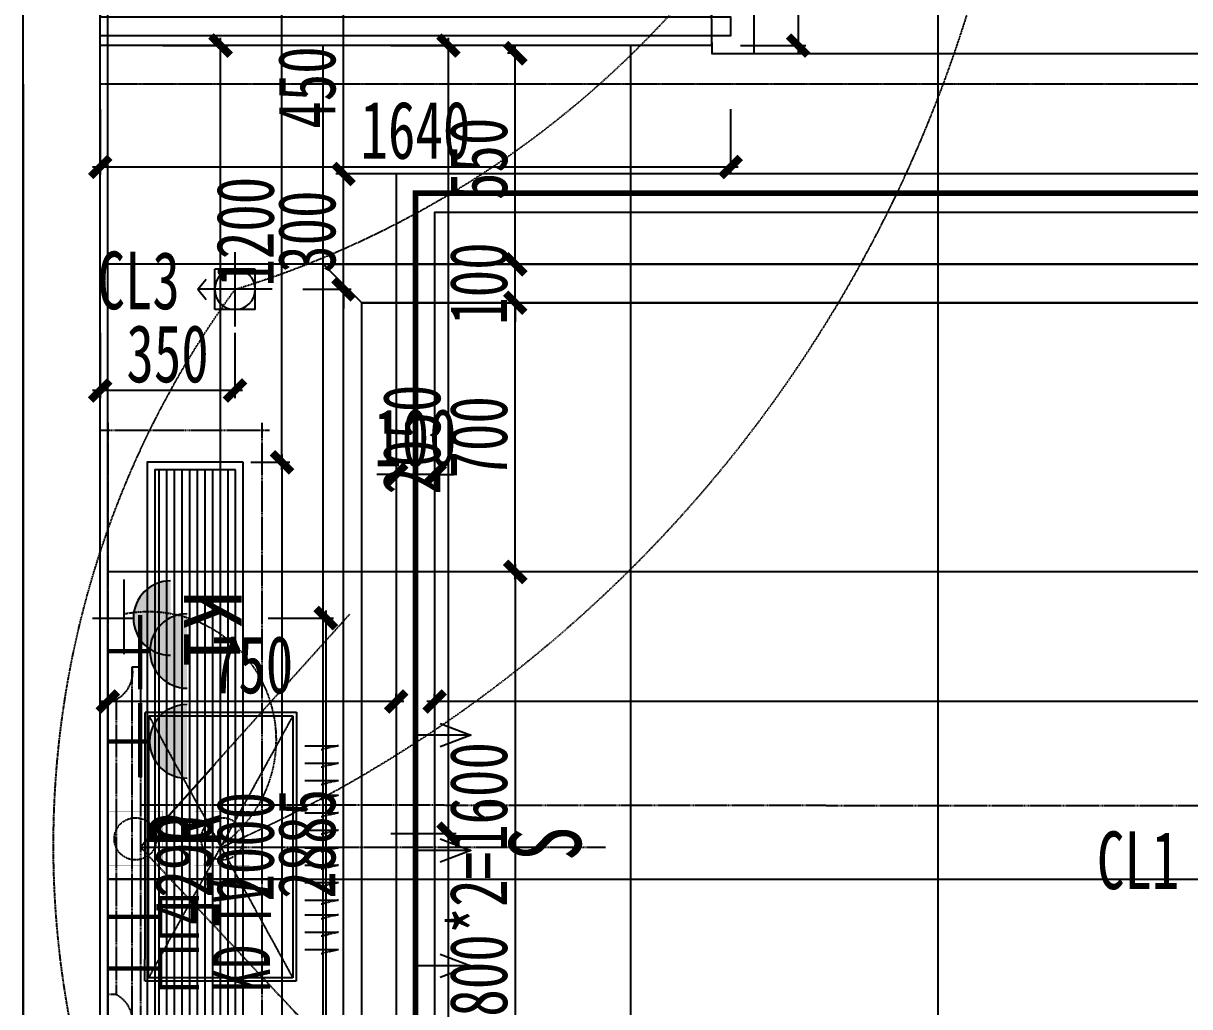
# Model space of a CAD drawing. Extents: x -255202 to 66368, y -6372500 to 603.
# Drawn here: x -34728 to -31694, y -3263297 to -3260739 of the extents above; entities that cross this region are included whole.
import ezdxf
from ezdxf.enums import TextEntityAlignment as Align

# ---------------------------------------------------------------- set-up
doc = ezdxf.new("R2010")
doc.units = 0
doc.header["$LTSCALE"] = 10
doc.header["$MEASUREMENT"] = 0
for name, pattern in [('$0$DASH', [0.35, 0.25, -0.1]), ('_DASH', [0.6, 0.4, -0.2]), ('ABOVE', [0.4, 0.2, -0.2]), ('CONTINOUS', [0]), ('DASH', [0.35, 0.25, -0.1]), ('DOTE', [2.42, 2, -0.2, 0.02, -0.2]), ('HIDDEN', [0.375, 0.25, -0.125]), ('PHANTOM2', [31.75, 15.875, -3.175, 3.175, -3.175, 3.175, -3.175])]:
    doc.linetypes.add(name, pattern=pattern)
doc.layers.add('6-L13六联排模板图3.450$0$G2-楼板开洞baojian', color=201, linetype='Continuous', lineweight=18)
for name, color, linetype in [('A-WALL（砌体墙）', 7, 'Continuous'), ('A-墙体完成面', 15, 'Continuous'), ('D-地面材料', 250, 'Continuous'), ('DIM-地面材质放线', 149, 'Continuous'), ('DIM-开关定位', 149, 'Continuous'), ('DIM-插座定位', 146, 'Continuous'), ('DIM-灯具定位', 149, 'Continuous'), ('E-开关示意', 34, 'Continuous'), ('E-插座示意', 34, 'Continuous'), ('G-BEAM', 4, 'DASH'), ('G-BEAM_CON', 4, 'Continuous'), ('J-平面活动家具', 33, 'HIDDEN'), ('J-空调外机', 48, 'HIDDEN'), ('L~1D$0$A-HDRL（栏杆构件）', 152, 'Continuous'), ('L~1D$0$A-LIFT-strs（楼电梯）', 2, 'Continuous'), ('L~1D$0$A-LINE-2（平面看线）', 25, 'Continuous'), ('T-天花造型', 45, 'Continuous'), ('T-灯具、灯带', 13, 'Continuous'), ('墙体定位图', 7, 'Continuous'), ('天花布置图', 7, 'Continuous')]:
    doc.layers.add(name, color=color, linetype=linetype)
doc.styles.add('宋体', font='', dxfattribs={"width": 0.8})
doc.styles.add('样式222', font='', dxfattribs={"width": 0.7})
doc.styles.add('细黑体', font='', dxfattribs={"width": 0.7})
doc.styles.get('宋体').set_extended_font_data('STXihei')
doc.styles.get('样式222').set_extended_font_data('STXihei')
doc.styles.get('细黑体').set_extended_font_data('STXihei')
doc.dimstyles.new('DK-50', dxfattribs={"dimscale": 50, "dimtxt": 3, "dimasz": 1, "dimexe": 0.4, "dimexo": 0.4, "dimgap": 0.4, "dimtad": 1, "dimtoh": 1, "dimdec": 0, "dimrnd": 5, "dimdsep": 46, "dimtxsty": '样式222', "dimblk": 'ARCHTICK', "dimcen": 3, "dimdle": 0.4, "dimclrd": 149, "dimclre": 149, "dimclrt": 149, "dimadec": 0, "dimazin": 0, "dimtfac": 1, "dimtdec": 0, "dimtix": 1, "dimtmove": 2, "dimatfit": 3, "dimldrblk": 'ARCHTICK', "dimfxl": 3, "dimfxlon": 1, "dimtvp": 1, "dimtolj": 1, "dimtzin": 0, "dimarcsym": 0})

# ---------------------------------------------------------------- blocks, each defined once
blk = doc.blocks.new('_ArchTick')
at = {"color": 0, "linetype": 'ByBlock', "const_width": 0.4}
blk.add_lwpolyline([(-0.5, -0.5), (0.5, 0.5)], dxfattribs=at)
blk = doc.blocks.new('*D107')
at = {"layer": 'Defpoints', "color": 0, "transparency": 16777216}
for p in [(-33951.9, -3262846.9), (-33622, -3262846.9), (-34507.9, -3265066.1)]:
    blk.add_point(p, dxfattribs=at)
at = {"layer": 'DIM-插座定位', "color": 149, "lineweight": -2, "transparency": 16777216}
for p, q in [((-33772, -3262846.9), (-33602, -3262846.9)), ((-33622, -3265086.1), (-33622, -3262826.9)), ((-33772, -3265066.1), (-33602, -3265066.1))]:
    blk.add_line(p, q, dxfattribs=at)
at = {"layer": 'DIM-插座定位', "color": 149, "lineweight": -2, "transparency": 16777216, "xscale": 50, "yscale": 50, "zscale": 50}
for p, rotation in [((-33622, -3262846.9), 90), ((-33622, -3265066.1), 270)]:
    blk.add_blockref('_ArchTick', p, dxfattribs=dict(at, rotation=rotation))
at = {"layer": 'DIM-插座定位', "color": 149, "transparency": 16777216, "insert": (-33717, -3263956.5), "char_height": 150, "attachment_point": 5, "rotation": 90, "style": '样式222'}
blk.add_mtext('\\A1;2220', dxfattribs=at)
blk = doc.blocks.new('*D108')
at = {"layer": 'Defpoints', "color": 0, "transparency": 16777216}
for p in [(-33951.9, -3260797), (-33622, -3260797), (-33951.9, -3262846.9)]:
    blk.add_point(p, dxfattribs=at)
at = {"layer": 'DIM-插座定位', "color": 149, "lineweight": -2, "transparency": 16777216}
for p, q in [((-33622, -3262866.9), (-33622, -3260777)), ((-33772, -3260797), (-33602, -3260797)), ((-33772, -3262846.9), (-33602, -3262846.9))]:
    blk.add_line(p, q, dxfattribs=at)
at = {"layer": 'DIM-插座定位', "color": 149, "lineweight": -2, "transparency": 16777216, "xscale": 50, "yscale": 50, "zscale": 50}
for p, rotation in [((-33622, -3260797), 90), ((-33622, -3262846.9), 270)]:
    blk.add_blockref('_ArchTick', p, dxfattribs=dict(at, rotation=rotation))
at = {"layer": 'DIM-插座定位', "color": 149, "transparency": 16777216, "insert": (-33717, -3261821.9), "char_height": 150, "attachment_point": 5, "rotation": 90, "style": '样式222'}
blk.add_mtext('\\A1;2050', dxfattribs=at)
blk = doc.blocks.new('*D132')
at = {"layer": 'Defpoints', "color": 0, "transparency": 16777216}
for p in [(-31527.9, -3263021.1, 0), (-33757.9, -3263173.2), (-33757.9, -3263586.4)]:
    blk.add_point(p, dxfattribs=at)
at = {"layer": 'DIM-灯具定位', "color": 149, "lineweight": -2, "transparency": 16777216}
for p, q in [((-33757.9, -3263436.4), (-33757.9, -3263606.4)), ((-31527.9, -3263436.4), (-31527.9, -3263606.4)), ((-31507.9, -3263586.4), (-33777.9, -3263586.4))]:
    blk.add_line(p, q, dxfattribs=at)
at = {"layer": 'DIM-灯具定位', "color": 149, "lineweight": -2, "transparency": 16777216, "xscale": 50, "yscale": 50, "zscale": 50, "rotation": 180}
blk.add_blockref('_ArchTick', (-33757.9, -3263586.4), dxfattribs=at)
at = {"layer": 'DIM-灯具定位', "color": 149, "lineweight": -2, "transparency": 16777216, "xscale": 50, "yscale": 50, "zscale": 50}
blk.add_blockref('_ArchTick', (-31527.9, -3263586.4), dxfattribs=at)
at = {"layer": 'DIM-灯具定位', "color": 149, "transparency": 16777216, "insert": (-32642.9, -3263491.4), "char_height": 150, "attachment_point": 5, "style": '样式222'}
blk.add_mtext('\\A1;2230', dxfattribs=at)
blk = doc.blocks.new('fddfd')
at = {"layer": '6-L13六联排模板图3.450$0$G2-楼板开洞baojian'}
blk.add_lwpolyline([(127823.9, 1930.4), (127824, 1930.4), (127824, -2259.5), (127823.9, -2259.5)], dxfattribs=at)
blk.add_lwpolyline([(134024, 1930.4), (128024, 1930.4), (128024, -2259.6), (134024, -2259.6)], close=True, dxfattribs=at)
at = {"layer": 'G-BEAM'}
for p, q in [((127824, 1930.4), (127823.9, 1930.4)), ((127824, -1759.6), (127824, 1930.4)), ((128024, -1759.6), (128024, 1930.4)), ((132274, 1930.4), (128024, 1930.4))]:
    blk.add_line(p, q, dxfattribs=at)
blk = doc.blocks.new('*D396')
at = {"layer": 'Defpoints', "color": 0, "transparency": 16777216}
for p in [(-34527.9, -3261166.2, 0), (-34177.3, -3261166.2, 0), (-34527.9, -3261694.3)]:
    blk.add_point(p, dxfattribs=at)
at = {"layer": 'DIM-灯具定位', "color": 149, "lineweight": -2, "transparency": 16777216}
for p, q in [((-34527.9, -3261544.3), (-34527.9, -3261714.3)), ((-34177.3, -3261544.3), (-34177.3, -3261714.3)), ((-34157.3, -3261694.3), (-34547.9, -3261694.3))]:
    blk.add_line(p, q, dxfattribs=at)
at = {"layer": 'DIM-灯具定位', "color": 149, "lineweight": -2, "transparency": 16777216, "xscale": 50, "yscale": 50, "zscale": 50, "rotation": 180}
blk.add_blockref('_ArchTick', (-34527.9, -3261694.3), dxfattribs=at)
at = {"layer": 'DIM-灯具定位', "color": 149, "lineweight": -2, "transparency": 16777216, "xscale": 50, "yscale": 50, "zscale": 50}
blk.add_blockref('_ArchTick', (-34177.3, -3261694.3), dxfattribs=at)
at = {"layer": 'DIM-灯具定位', "color": 149, "transparency": 16777216, "insert": (-34352.6, -3261599.3), "char_height": 150, "attachment_point": 5, "style": '样式222'}
blk.add_mtext('\\A1;350', dxfattribs=at)
blk = doc.blocks.new('A$C596E09A3')
at = {"layer": 'J-平面活动家具', "linetype": 'ByBlock'}
for p, q in [((545.1, 582), (0, 1187.9)), ((545.1, 1050.3), (545.1, 113.7)), ((566.2, 1050.3), (545.1, 1050.3)), ((566.2, 113.7), (566.2, 1050.3)), ((608.4, 965.8), (608.4, 198.1)), ((629.5, 965.8), (608.4, 965.8)), ((629.5, 198.1), (629.5, 965.8)), ((545.1, 582), (-664.7, 582)), ((545.1, 582), (0, 0)), ((608.4, 198.1), (629.5, 198.1)), ((545.1, 113.7), (566.2, 113.7))]:
    blk.add_line(p, q, dxfattribs=at)
at = {"layer": 'J-平面活动家具', "linetype": 'ByBlock', "extrusion": (2.78838e-16, 6.99902e-16, -1)}
blk.add_ellipse((644.4, 1036.6), major_axis=(79.4, 1.3), ratio=1, start_param=2.058033, end_param=3.331836, dxfattribs=at)
at = {"layer": 'J-平面活动家具', "linetype": 'ByBlock', "extrusion": (2.78497e-16, 7.00314e-16, -1)}
blk.add_ellipse((644.4, 127.3), major_axis=(-79.4, 0.9), ratio=1, start_param=-0.184278, end_param=1.089525, dxfattribs=at)
blk = doc.blocks.new('A$C575336CE')
h = blk.add_hatch(color=0)
edge = h.paths.add_edge_path()
edge.add_line((1.4, 90.3), (87.4, 90.3))
edge.add_ellipse((44.4, 90.3), major_axis=(-30.4, 30.4), ratio=1, start_angle=45, end_angle=225, ccw=False)
at = {"color": 0}
for p, q in [((44.4, 0), (44.4, 47.3)), ((0, 36.2), (86, 36.2))]:
    blk.add_line(p, q, dxfattribs=at)
blk.add_arc((44.4, 90.3), 43, 180, 0, dxfattribs=at)
at = {"color": 0, "style": '宋体'}
blk.add_attdef('S', text='', height=84, dxfattribs=at).set_placement((102.6, 76.1), align=Align.BOTTOM_CENTER)
blk = doc.blocks.new('A$C4A53062E')
at = {"layer": 'T-灯具、灯带', "color": 8, "ltscale": 0.005}
for p, q in [((96.8, 193.6), (96.8, 0)), ((193.6, 96.8), (171.6, 123.2)), ((0, 96.8), (193.6, 96.8)), ((193.6, 96.8), (171.6, 70.4))]:
    blk.add_line(p, q, dxfattribs=at)
at = {"layer": 'T-灯具、灯带', "color": 13, "linetype": 'ByBlock'}
for p, q in [((44, 149.6), (149.6, 149.6)), ((44, 44), (44, 149.6)), ((149.6, 44), (149.6, 149.6)), ((44, 44), (149.6, 44))]:
    blk.add_line(p, q, dxfattribs=at)
at = {"layer": 'T-灯具、灯带', "color": 13}
blk.add_circle((96.8, 96.8), 52.8, dxfattribs=at)
blk = doc.blocks.new('A$C3EFB27CA')
at = {"layer": 'E-插座示意'}
blk.add_hatch(color=256, dxfattribs=at).paths.add_polyline_path([(1.4, 0), (87.4, 0, 1)])
at = {"layer": 'E-插座示意', "const_width": 5}
for points in [[(44.4, 90.3), (44.4, 43)], [(0, 54.1), (86, 54.1)]]:
    blk.add_lwpolyline(points, dxfattribs=at)
at = {"layer": 'E-插座示意'}
blk.add_arc((44.4, 0), 43, 0, 180, dxfattribs=at)
blk = doc.blocks.new('A$C74255D8A')
at = {"color": 0, "const_width": 5}
for points in [[(7, 59.1), (7, 104.2)], [(50, 59.1), (50, 104.2)], [(7, 59.1), (50, 59.1)], [(28.5, 59.1), (28.5, 0)]]:
    blk.add_lwpolyline(points, dxfattribs=at)
at = {"color": 0, "style": '宋体'}
blk.add_attdef('1', (1.1, 119.3), '', height=75, dxfattribs=at)
blk = doc.blocks.new('EWSA')
at = {"layer": 'J-空调外机', "linetype": '$0$DASH', "ltscale": 0.5}
for p, q in [((-179142.8, -3329781.8, -6.9), (-179842.8, -3329782.3, -6.9)), ((-179842.8, -3329782.3, -6.9), (-179842.8, -3330175.7, -6.9)), ((-179142.8, -3330175.2, -6.9), (-179142.8, -3329781.8, -6.9)), ((-179842.8, -3330175.7, -6.9), (-179142.8, -3330175.2, -6.9)), ((-179755.6, -3330197.6, -6.9), (-179755.6, -3330284.9, -6.9)), ((-179710.3, -3330197.6, -6.9), (-179710.3, -3330284.9, -6.9)), ((-179664.9, -3330197.6, -6.9), (-179664.9, -3330284.9, -6.9)), ((-179626.5, -3330197.6, -6.9), (-179626.5, -3330284.9, -6.9)), ((-179581.1, -3330197.6, -6.9), (-179581.1, -3330284.9, -6.9)), ((-179535.7, -3330197.6, -6.9), (-179535.7, -3330284.9, -6.9)), ((-179490.3, -3330197.6, -6.9), (-179490.3, -3330284.9, -6.9)), ((-179444.9, -3330197.6, -6.9), (-179444.9, -3330284.9, -6.9)), ((-179399.5, -3330197.6, -6.9), (-179399.5, -3330284.9, -6.9)), ((-179354.1, -3330197.6, -6.9), (-179354.1, -3330284.9, -6.9)), ((-179315.9, -3330197.6, -6.9), (-179315.9, -3330284.9, -6.9)), ((-179270.5, -3330197.6, -6.9), (-179270.5, -3330284.9, -6.9)), ((-179225.1, -3330197.6, -6.9), (-179225.1, -3330284.9, -6.9)), ((-179755.6, -3330284.9, -6.9), (-179744.9, -3330240.4, -6.9)), ((-179710.3, -3330284.9, -6.9), (-179699.5, -3330240.4, -6.9)), ((-179664.9, -3330284.9, -6.9), (-179654.1, -3330240.4, -6.9)), ((-179626.5, -3330284.9, -6.9), (-179615.7, -3330240.4, -6.9)), ((-179581.1, -3330284.9, -6.9), (-179570.3, -3330240.4, -6.9)), ((-179535.7, -3330284.9, -6.9), (-179524.9, -3330240.4, -6.9)), ((-179490.3, -3330284.9, -6.9), (-179479.5, -3330240.4, -6.9)), ((-179444.9, -3330284.9, -6.9), (-179434.1, -3330240.4, -6.9)), ((-179399.5, -3330284.9, -6.9), (-179388.7, -3330240.4, -6.9)), ((-179354.1, -3330284.9, -6.9), (-179343.3, -3330240.4, -6.9)), ((-179315.9, -3330284.9, -6.9), (-179305.1, -3330240.4, -6.9)), ((-179270.5, -3330284.9, -6.9), (-179259.7, -3330240.4, -6.9)), ((-179225.1, -3330284.9, -6.9), (-179214.3, -3330240.4, -6.9))]:
    blk.add_line(p, q, dxfattribs=at)
at = {"layer": 'J-空调外机', "color": 8, "linetype": '$0$DASH', "ltscale": 0.5}
for p, q in [((-179152, -3329791.1, -6.9), (-179833.5, -3329791.6, -6.9)), ((-179833.5, -3330166.5, -6.9), (-179152, -3329791.1, -6.9)), ((-179833.5, -3329791.6, -6.9), (-179833.5, -3330166.5, -6.9)), ((-179833.5, -3329791.6, -6.9), (-179152, -3330166, -6.9)), ((-179152, -3330166, -6.9), (-179152, -3329791.1, -6.9)), ((-179833.5, -3330166.5, -6.9), (-179152, -3330166, -6.9))]:
    blk.add_line(p, q, dxfattribs=at)
at = {"layer": 'J-空调外机', "color": 8, "linetype": '$0$DASH', "ltscale": 0.5, "style": '宋体', "text_generation_flag": 6}
blk.add_attdef('KT', text='', height=79.4, rotation=180, dxfattribs=at).set_placement((-179503.4, -3330076.5, -6.9), align=Align.MIDDLE)
blk = doc.blocks.new('L~1D$0$A$C47392660')
at = {"layer": 'L~1D$0$A-LIFT-strs（楼电梯）', "color": 8}
blk.add_lwpolyline([(1590, 0), (0, 0), (0, -3435), (1640, -3435), (1640, -3485), (0, -3485), (0, -3435)], dxfattribs=at)
at = {"layer": 'L~1D$0$A-LINE-2（平面看线）', "color": 8}
blk.add_lwpolyline([(1590, -3485), (1590, -3510), (0, -3510), (0, -3410), (1590, -3410), (1590, -3435)], dxfattribs=at)
blk = doc.blocks.new('WE')
at = {"layer": 'T-天花造型'}
for points in [[(800340, 227550.1), (800340, 227700.8)], [(800640, 227550.1), (800640, 227700.8)], [(800940, 227550.1), (800940, 227700.8)], [(800370.5, 227629.9), (800340, 227550.1), (800310, 227630.2)], [(800670.5, 227629.9), (800640, 227550.1), (800610, 227630.2)], [(800970.5, 227629.9), (800940, 227550.1), (800910, 227630.2)]]:
    blk.add_lwpolyline(points, dxfattribs=at)
blk = doc.blocks.new('*D733')
at = {"layer": 'Defpoints', "color": 0, "transparency": 16777216}
for p in [(-33927.9, 233.2), (-28927.9, 0), (-33927.9, -3265087)]:
    blk.add_point(p, dxfattribs=at)
at = {"layer": '墙体定位图', "color": 149, "lineweight": -2, "transparency": 16777216}
for p, q in [((-33927.9, 83.2), (-33927.9, 253.2)), ((-28927.9, 83.2), (-28927.9, 253.2)), ((-28907.9, 233.2), (-33947.9, 233.2))]:
    blk.add_line(p, q, dxfattribs=at)
at = {"layer": '墙体定位图', "color": 149, "lineweight": -2, "transparency": 16777216, "xscale": 50, "yscale": 50, "zscale": 50, "rotation": 180}
blk.add_blockref('_ArchTick', (-33927.9, 233.2), dxfattribs=at)
at = {"layer": '墙体定位图', "color": 149, "lineweight": -2, "transparency": 16777216, "xscale": 50, "yscale": 50, "zscale": 50}
blk.add_blockref('_ArchTick', (-28927.9, 233.2), dxfattribs=at)
at = {"layer": '墙体定位图', "color": 149, "transparency": 16777216, "insert": (-31427.9, 328.2), "char_height": 150, "attachment_point": 5, "style": '样式222'}
blk.add_mtext('\\A1;5000', dxfattribs=at)
blk = doc.blocks.new('*D735')
at = {"layer": 'Defpoints', "color": 0, "transparency": 16777216}
for p in [(-34527.9, -3260797), (-34214.8, -3260797), (-34527.9, -3265087)]:
    blk.add_point(p, dxfattribs=at)
at = {"layer": '墙体定位图', "color": 149, "lineweight": -2, "transparency": 16777216}
for p, q in [((-34214.8, -3265107), (-34214.8, -3260777)), ((-34364.8, -3260797), (-34194.8, -3260797)), ((-34364.8, -3265087), (-34194.8, -3265087))]:
    blk.add_line(p, q, dxfattribs=at)
at = {"layer": '墙体定位图', "color": 149, "lineweight": -2, "transparency": 16777216, "xscale": 50, "yscale": 50, "zscale": 50}
for p, rotation in [((-34214.8, -3260797), 90), ((-34214.8, -3265087), 270)]:
    blk.add_blockref('_ArchTick', p, dxfattribs=dict(at, rotation=rotation))
at = {"layer": '墙体定位图', "color": 149, "transparency": 16777216, "insert": (-34309.8, -3262942), "char_height": 150, "attachment_point": 5, "rotation": 90, "style": '样式222'}
blk.add_mtext('\\A1;4290', dxfattribs=at)
blk = doc.blocks.new('*D736')
at = {"layer": 'Defpoints', "color": 0, "transparency": 16777216}
for p in [(-32887.9, 0), (-34527.9, -3260797), (-32887.9, -3261112.8)]:
    blk.add_point(p, dxfattribs=at)
at = {"layer": '墙体定位图', "color": 149, "lineweight": -2, "transparency": 16777216}
for p, q in [((-34527.9, -3260962.8), (-34527.9, -3261132.8)), ((-32887.9, -3260962.8), (-32887.9, -3261132.8)), ((-34547.9, -3261112.8), (-32867.9, -3261112.8))]:
    blk.add_line(p, q, dxfattribs=at)
at = {"layer": '墙体定位图', "color": 149, "lineweight": -2, "transparency": 16777216, "xscale": 50, "yscale": 50, "zscale": 50, "rotation": 180}
blk.add_blockref('_ArchTick', (-34527.9, -3261112.8), dxfattribs=at)
at = {"layer": '墙体定位图', "color": 149, "lineweight": -2, "transparency": 16777216, "xscale": 50, "yscale": 50, "zscale": 50}
blk.add_blockref('_ArchTick', (-32887.9, -3261112.8), dxfattribs=at)
at = {"layer": '墙体定位图', "color": 149, "transparency": 16777216, "insert": (-33707.9, -3261017.8), "char_height": 150, "attachment_point": 5, "style": '样式222'}
blk.add_mtext('\\A1;1640', dxfattribs=at)
blk = doc.blocks.new('*D742')
at = {"layer": 'Defpoints', "color": 0, "transparency": 16777216}
for p in [(-32827.9, -3257287), (-32887.9, -3260797), (-32712.3, -3260797)]:
    blk.add_point(p, dxfattribs=at)
at = {"layer": '墙体定位图', "color": 149, "lineweight": -2, "transparency": 16777216}
for p, q in [((-32712.3, -3257267), (-32712.3, -3260817)), ((-32807.9, -3257287), (-32692.3, -3257287)), ((-32862.3, -3260797), (-32692.3, -3260797))]:
    blk.add_line(p, q, dxfattribs=at)
at = {"layer": '墙体定位图', "color": 149, "lineweight": -2, "transparency": 16777216, "xscale": 50, "yscale": 50, "zscale": 50}
for p, rotation in [((-32712.3, -3257287), 90), ((-32712.3, -3260797), 270)]:
    blk.add_blockref('_ArchTick', p, dxfattribs=dict(at, rotation=rotation))
at = {"layer": '墙体定位图', "color": 149, "transparency": 16777216, "insert": (-32807.3, -3259042), "char_height": 150, "attachment_point": 5, "rotation": 90, "style": '样式222'}
blk.add_mtext('\\A1;3510', dxfattribs=at)
blk = doc.blocks.new('*D848')
at = {"layer": 'Defpoints', "color": 0, "transparency": 16777216}
for p in [(-33657.9, -3262503.3), (-33657.9, -3262503.3), (-29397.9, -3262503.3)]:
    blk.add_point(p, dxfattribs=at)
at = {"layer": '天花布置图', "color": 149, "lineweight": -2, "transparency": 16777216}
for p, q in [((-33657.9, -3262503.3), (-33657.9, -3262483.3)), ((-29397.9, -3262503.3), (-29397.9, -3262483.3)), ((-29377.9, -3262503.3), (-33677.9, -3262503.3))]:
    blk.add_line(p, q, dxfattribs=at)
at = {"layer": '天花布置图', "color": 149, "lineweight": -2, "transparency": 16777216, "xscale": 50, "yscale": 50, "zscale": 50, "rotation": 180}
blk.add_blockref('_ArchTick', (-33657.9, -3262503.3), dxfattribs=at)
at = {"layer": '天花布置图', "color": 149, "lineweight": -2, "transparency": 16777216, "xscale": 50, "yscale": 50, "zscale": 50}
blk.add_blockref('_ArchTick', (-29397.9, -3262503.3), dxfattribs=at)
at = {"layer": '天花布置图', "color": 149, "transparency": 16777216, "insert": (-31527.9, -3262408.3), "char_height": 150, "attachment_point": 5, "style": '样式222'}
blk.add_mtext('\\A1;4260', dxfattribs=at)
blk = doc.blocks.new('*D849')
at = {"layer": 'Defpoints', "color": 0, "transparency": 16777216}
for p in [(-34507.9, -3262006.3), (-34507.9, -3262503.3), (-33757.9, -3262503.3)]:
    blk.add_point(p, dxfattribs=at)
at = {"layer": '天花布置图', "color": 149, "lineweight": -2, "transparency": 16777216}
for p, q in [((-34507.9, -3262353.3), (-34507.9, -3262523.3)), ((-33757.9, -3262503.3), (-33757.9, -3262483.3)), ((-33737.9, -3262503.3), (-34527.9, -3262503.3))]:
    blk.add_line(p, q, dxfattribs=at)
at = {"layer": '天花布置图', "color": 149, "lineweight": -2, "transparency": 16777216, "xscale": 50, "yscale": 50, "zscale": 50, "rotation": 180}
blk.add_blockref('_ArchTick', (-34507.9, -3262503.3), dxfattribs=at)
at = {"layer": '天花布置图', "color": 149, "lineweight": -2, "transparency": 16777216, "xscale": 50, "yscale": 50, "zscale": 50}
blk.add_blockref('_ArchTick', (-33757.9, -3262503.3), dxfattribs=at)
at = {"layer": '天花布置图', "color": 149, "transparency": 16777216, "insert": (-34132.9, -3262408.3), "char_height": 150, "attachment_point": 5, "style": '样式222'}
blk.add_mtext('\\A1;750', dxfattribs=at)
blk = doc.blocks.new('*D973')
at = {"layer": 'Defpoints', "color": 0, "transparency": 16777216}
for p in [(-33757.9, -3261906.1), (-33657.9, -3261906.1), (-33757.9, -3261912.8)]:
    blk.add_point(p, dxfattribs=at)
at = {"layer": '天花布置图', "color": 149, "lineweight": -2, "transparency": 16777216}
for p, q in [((-33757.9, -3261912.8), (-33807.9, -3261912.8)), ((-33757.9, -3261912.8), (-33757.9, -3261932.8)), ((-33657.9, -3261912.8), (-33757.9, -3261912.8)), ((-33657.9, -3261912.8), (-33657.9, -3261932.8)), ((-33657.9, -3261912.8), (-33607.9, -3261912.8))]:
    blk.add_line(p, q, dxfattribs=at)
at = {"layer": '天花布置图', "color": 149, "lineweight": -2, "transparency": 16777216, "xscale": 50, "yscale": 50, "zscale": 50}
blk.add_blockref('_ArchTick', (-33757.9, -3261912.8), dxfattribs=at)
at = {"layer": '天花布置图', "color": 149, "lineweight": -2, "transparency": 16777216, "xscale": 50, "yscale": 50, "zscale": 50, "rotation": 180}
blk.add_blockref('_ArchTick', (-33657.9, -3261912.8), dxfattribs=at)
at = {"layer": '天花布置图', "color": 149, "transparency": 16777216, "insert": (-33707.9, -3261817.8), "char_height": 150, "attachment_point": 5, "style": '样式222'}
blk.add_mtext('\\A1;100', dxfattribs=at)
blk = doc.blocks.new('sff')
at = {"layer": 'T-天花造型', "color": 250}
for p, q in [((-28870.1, -3261901.1), (-28870.1, -3263861.1)), ((-28850.1, -3261901.1), (-28850.1, -3263861.1)), ((-28830.1, -3261901.1), (-28830.1, -3263861.1)), ((-28810.1, -3261901.1), (-28810.1, -3263861.1)), ((-28790.1, -3261901.1), (-28790.1, -3263861.1)), ((-28770.1, -3261901.1), (-28770.1, -3263861.1)), ((-28750.1, -3261901.1), (-28750.1, -3263861.1)), ((-28730.1, -3261901.1), (-28730.1, -3263861.1)), ((-28710.1, -3261901.1), (-28710.1, -3263861.1)), ((-28690.1, -3261901.1), (-28690.1, -3263861.1))]:
    blk.add_line(p, q, dxfattribs=at)
at = {"layer": 'T-天花造型', "elevation": 0}
for points in [[(-28910.1, -3261881.1), (-28660.1, -3261881.1), (-28660.1, -3263881.1), (-28910.1, -3263881.1)], [(-28890.1, -3261901.1), (-28680.1, -3261901.1), (-28680.1, -3263861.1), (-28890.1, -3263861.1)]]:
    blk.add_lwpolyline(points, close=True, dxfattribs=at)
blk = doc.blocks.new('*D1045')
at = {"layer": 'Defpoints', "color": 0, "transparency": 16777216}
for p in [(-34155.7, -3261881.1), (-34155.7, -3263881.1), (-34055, -3263881.1)]:
    blk.add_point(p, dxfattribs=at)
at = {"layer": '天花布置图', "color": 149, "lineweight": -2, "transparency": 16777216}
for p, q in [((-34055, -3261861.1), (-34055, -3263901.1)), ((-34135.7, -3261881.1), (-34035, -3261881.1)), ((-34135.7, -3263881.1), (-34035, -3263881.1))]:
    blk.add_line(p, q, dxfattribs=at)
at = {"layer": '天花布置图', "color": 149, "lineweight": -2, "transparency": 16777216, "xscale": 50, "yscale": 50, "zscale": 50}
for p, rotation in [((-34055, -3261881.1), 90), ((-34055, -3263881.1), 270)]:
    blk.add_blockref('_ArchTick', p, dxfattribs=dict(at, rotation=rotation))
at = {"layer": '天花布置图', "color": 149, "transparency": 16777216, "insert": (-34150, -3262881.1), "char_height": 150, "attachment_point": 5, "rotation": 90, "style": '样式222'}
blk.add_mtext('\\A1;2000', dxfattribs=at)
blk = doc.blocks.new('*D1048')
at = {"layer": 'Defpoints', "color": 0, "transparency": 16777216}
for p in [(-34201.3, -3260681.2), (-34055, -3260681.2), (-34155.7, -3261881.1)]:
    blk.add_point(p, dxfattribs=at)
at = {"layer": '天花布置图', "color": 149, "lineweight": -2, "transparency": 16777216}
for p, q in [((-34055, -3261901.1), (-34055, -3260661.2)), ((-34181.3, -3260681.2), (-34035, -3260681.2)), ((-34135.7, -3261881.1), (-34035, -3261881.1))]:
    blk.add_line(p, q, dxfattribs=at)
at = {"layer": '天花布置图', "color": 149, "lineweight": -2, "transparency": 16777216, "xscale": 50, "yscale": 50, "zscale": 50}
for p, rotation in [((-34055, -3260681.2), 90), ((-34055, -3261881.1), 270)]:
    blk.add_blockref('_ArchTick', p, dxfattribs=dict(at, rotation=rotation))
at = {"layer": '天花布置图', "color": 149, "transparency": 16777216, "insert": (-34150, -3261281.2), "char_height": 150, "attachment_point": 5, "rotation": 90, "style": '样式222'}
blk.add_mtext('\\A1;1200', dxfattribs=at)
blk = doc.blocks.new('*D1051')
at = {"layer": 'Defpoints', "color": 0, "transparency": 16777216}
for p in [(-34021.1, -3261431.1), (-33894.9, -3261431.1), (-34021.1, -3264316.2)]:
    blk.add_point(p, dxfattribs=at)
at = {"layer": 'DIM-灯具定位', "color": 149, "lineweight": -2, "transparency": 16777216}
for p, q in [((-33894.9, -3264336.2), (-33894.9, -3261411.1)), ((-34001.1, -3261431.1), (-33874.9, -3261431.1)), ((-34001.1, -3264316.2), (-33874.9, -3264316.2))]:
    blk.add_line(p, q, dxfattribs=at)
at = {"layer": 'DIM-灯具定位', "color": 149, "lineweight": -2, "transparency": 16777216, "xscale": 50, "yscale": 50, "zscale": 50}
for p, rotation in [((-33894.9, -3261431.1), 90), ((-33894.9, -3264316.2), 270)]:
    blk.add_blockref('_ArchTick', p, dxfattribs=dict(at, rotation=rotation))
at = {"layer": 'DIM-灯具定位', "color": 149, "transparency": 16777216, "insert": (-33989.9, -3262873.6), "char_height": 150, "attachment_point": 5, "rotation": 90, "style": '样式222'}
blk.add_mtext('\\A1;2885', dxfattribs=at)
blk = doc.blocks.new('*D1052')
at = {"layer": 'Defpoints', "color": 0, "transparency": 16777216}
for p in [(-33894.9, -3261131.1), (-33684.8, -3261131.1), (-34021.1, -3261431.1)]:
    blk.add_point(p, dxfattribs=at)
at = {"layer": 'DIM-灯具定位', "color": 149, "lineweight": -2, "transparency": 16777216}
for p, q in [((-33894.9, -3261131.1), (-33894.9, -3261081.1)), ((-33744.9, -3261131.1), (-33914.9, -3261131.1)), ((-33894.9, -3261431.1), (-33894.9, -3261131.1)), ((-34001.1, -3261431.1), (-33874.9, -3261431.1)), ((-33894.9, -3261431.1), (-33894.9, -3261481.1))]:
    blk.add_line(p, q, dxfattribs=at)
at = {"layer": 'DIM-灯具定位', "color": 149, "lineweight": -2, "transparency": 16777216, "xscale": 50, "yscale": 50, "zscale": 50}
for p, rotation in [((-33894.9, -3261131.1), 270), ((-33894.9, -3261431.1), 90)]:
    blk.add_blockref('_ArchTick', p, dxfattribs=dict(at, rotation=rotation))
at = {"layer": 'DIM-灯具定位', "color": 149, "transparency": 16777216, "insert": (-33989.9, -3261281.1), "char_height": 150, "attachment_point": 5, "rotation": 90, "style": '样式222'}
blk.add_mtext('\\A1;300', dxfattribs=at)
blk = doc.blocks.new('*D1055')
at = {"layer": 'Defpoints', "color": 0, "transparency": 16777216}
for p in [(-34054.5, -3260681.2), (-33894.9, -3260681.2), (-33684.8, -3261131.1)]:
    blk.add_point(p, dxfattribs=at)
at = {"layer": 'DIM-灯具定位', "color": 149, "lineweight": -2, "transparency": 16777216}
for p, q in [((-33894.9, -3261151.1), (-33894.9, -3260661.2)), ((-34034.5, -3260681.2), (-33874.9, -3260681.2)), ((-33744.9, -3261131.1), (-33914.9, -3261131.1))]:
    blk.add_line(p, q, dxfattribs=at)
at = {"layer": 'DIM-灯具定位', "color": 149, "lineweight": -2, "transparency": 16777216, "xscale": 50, "yscale": 50, "zscale": 50}
for p, rotation in [((-33894.9, -3260681.2), 90), ((-33894.9, -3261131.1), 270)]:
    blk.add_blockref('_ArchTick', p, dxfattribs=dict(at, rotation=rotation))
at = {"layer": 'DIM-灯具定位', "color": 149, "transparency": 16777216, "insert": (-33989.9, -3260906.2), "char_height": 150, "attachment_point": 5, "rotation": 90, "style": '样式222'}
blk.add_mtext('\\A1;450', dxfattribs=at)
blk = doc.blocks.new('*D1058')
at = {"layer": 'Defpoints', "color": 0, "transparency": 16777216}
for p in [(-34527.9, -3262286.3), (-34527.9, -3265087), (-33941.1, -3265087)]:
    blk.add_point(p, dxfattribs=at)
at = {"layer": 'DIM-开关定位', "color": 149, "lineweight": -2, "transparency": 16777216}
for p, q in [((-33941.1, -3262266.3), (-33941.1, -3265107)), ((-34091.1, -3262286.3), (-33921.1, -3262286.3)), ((-34091.1, -3265087), (-33921.1, -3265087))]:
    blk.add_line(p, q, dxfattribs=at)
at = {"layer": 'DIM-开关定位', "color": 149, "lineweight": -2, "transparency": 16777216, "xscale": 50, "yscale": 50, "zscale": 50}
for p, rotation in [((-33941.1, -3262286.3), 90), ((-33941.1, -3265087), 270)]:
    blk.add_blockref('_ArchTick', p, dxfattribs=dict(at, rotation=rotation))
at = {"layer": 'DIM-开关定位', "color": 149, "transparency": 16777216, "insert": (-34036.1, -3263686.7), "char_height": 150, "attachment_point": 5, "rotation": 90, "style": '样式222'}
blk.add_mtext('\\A1;2800', dxfattribs=at)
blk = doc.blocks.new('*D1119')
at = {"layer": 'Defpoints', "color": 0, "transparency": 16777216}
for p in [(-33927.9, 410), (-28927.9, 0), (-33927.9, -3265087)]:
    blk.add_point(p, dxfattribs=at)
at = {"layer": '墙体定位图', "color": 149, "lineweight": -2, "transparency": 16777216}
for p, q in [((-33927.9, 260), (-33927.9, 430)), ((-28927.9, 260), (-28927.9, 430)), ((-28907.9, 410), (-33947.9, 410))]:
    blk.add_line(p, q, dxfattribs=at)
at = {"layer": '墙体定位图', "color": 149, "lineweight": -2, "transparency": 16777216, "xscale": 50, "yscale": 50, "zscale": 50, "rotation": 180}
blk.add_blockref('_ArchTick', (-33927.9, 410), dxfattribs=at)
at = {"layer": '墙体定位图', "color": 149, "lineweight": -2, "transparency": 16777216, "xscale": 50, "yscale": 50, "zscale": 50}
blk.add_blockref('_ArchTick', (-28927.9, 410), dxfattribs=at)
at = {"layer": '墙体定位图', "color": 149, "transparency": 16777216, "insert": (-31427.9, 505), "char_height": 150, "attachment_point": 5, "style": '样式222'}
blk.add_mtext('\\A1;5000', dxfattribs=at)
blk = doc.blocks.new('*D1192')
at = {"layer": 'Defpoints', "color": 0, "transparency": 16777216}
for p in [(-33448.1, -3261366.1), (-33448.1, -3261366.1), (-33349.7, -3261466.1)]:
    blk.add_point(p, dxfattribs=at)
at = {"layer": 'DIM-地面材质放线', "color": 149, "lineweight": -2, "transparency": 16777216}
for p, q in [((-33448.1, -3261366.1), (-33448.1, -3261316.1)), ((-33448.1, -3261366.1), (-33468.1, -3261366.1)), ((-33448.1, -3261466.1), (-33448.1, -3261366.1)), ((-33369.7, -3261466.1), (-33468.1, -3261466.1)), ((-33448.1, -3261466.1), (-33448.1, -3261516.1))]:
    blk.add_line(p, q, dxfattribs=at)
at = {"layer": 'DIM-地面材质放线', "color": 149, "lineweight": -2, "transparency": 16777216, "xscale": 50, "yscale": 50, "zscale": 50}
for p, rotation in [((-33448.1, -3261366.1), 270), ((-33448.1, -3261466.1), 90)]:
    blk.add_blockref('_ArchTick', p, dxfattribs=dict(at, rotation=rotation))
at = {"layer": 'DIM-地面材质放线', "color": 149, "transparency": 16777216, "insert": (-33543.1, -3261416.1), "char_height": 150, "attachment_point": 5, "rotation": 90, "style": '样式222'}
blk.add_mtext('\\A1;100', dxfattribs=at)
blk = doc.blocks.new('*D1193')
at = {"layer": 'Defpoints', "color": 0, "transparency": 16777216}
for p in [(-33349.7, -3262166.1), (-33448.1, -3263766.1), (-33272, -3263766.1)]:
    blk.add_point(p, dxfattribs=at)
at = {"layer": 'DIM-地面材质放线', "color": 149, "lineweight": -2, "transparency": 16777216}
for p, q in [((-33448.1, -3262146.1), (-33448.1, -3263786.1)), ((-33369.7, -3262166.1), (-33468.1, -3262166.1)), ((-33298.1, -3263766.1), (-33468.1, -3263766.1))]:
    blk.add_line(p, q, dxfattribs=at)
at = {"layer": 'DIM-地面材质放线', "color": 149, "lineweight": -2, "transparency": 16777216, "xscale": 50, "yscale": 50, "zscale": 50}
for p, rotation in [((-33448.1, -3262166.1), 90), ((-33448.1, -3263766.1), 270)]:
    blk.add_blockref('_ArchTick', p, dxfattribs=dict(at, rotation=rotation))
at = {"layer": 'DIM-地面材质放线', "color": 149, "transparency": 16777216, "insert": (-33543.1, -3262966.1), "char_height": 150, "attachment_point": 5, "rotation": 90, "style": '样式222'}
blk.add_mtext('\\A1;800*2=1600', dxfattribs=at)
blk = doc.blocks.new('*D1197')
at = {"layer": 'Defpoints', "color": 0, "transparency": 16777216}
for p in [(-33448.1, -3260817), (-33448.1, -3260817), (-33385.6, -3261366.1)]:
    blk.add_point(p, dxfattribs=at)
at = {"layer": 'DIM-地面材质放线', "color": 149, "lineweight": -2, "transparency": 16777216}
for p, q in [((-33448.1, -3260817), (-33468.1, -3260817)), ((-33448.1, -3261386.1), (-33448.1, -3260797)), ((-33405.6, -3261366.1), (-33468.1, -3261366.1))]:
    blk.add_line(p, q, dxfattribs=at)
at = {"layer": 'DIM-地面材质放线', "color": 149, "lineweight": -2, "transparency": 16777216, "xscale": 50, "yscale": 50, "zscale": 50}
for p, rotation in [((-33448.1, -3260817), 90), ((-33448.1, -3261366.1), 270)]:
    blk.add_blockref('_ArchTick', p, dxfattribs=dict(at, rotation=rotation))
at = {"layer": 'DIM-地面材质放线', "color": 149, "transparency": 16777216, "insert": (-33543.1, -3261091.6), "char_height": 150, "attachment_point": 5, "rotation": 90, "style": '样式222'}
blk.add_mtext('\\A1;550', dxfattribs=at)
blk = doc.blocks.new('*D1200')
at = {"layer": 'Defpoints', "color": 0, "transparency": 16777216}
for p in [(-33448.1, -3261466.1), (-33349.7, -3261466.1), (-33349.7, -3262166.1)]:
    blk.add_point(p, dxfattribs=at)
at = {"layer": 'DIM-地面材质放线', "color": 149, "lineweight": -2, "transparency": 16777216}
for p, q in [((-33448.1, -3262186.1), (-33448.1, -3261446.1)), ((-33369.7, -3261466.1), (-33468.1, -3261466.1)), ((-33369.7, -3262166.1), (-33468.1, -3262166.1))]:
    blk.add_line(p, q, dxfattribs=at)
at = {"layer": 'DIM-地面材质放线', "color": 149, "lineweight": -2, "transparency": 16777216, "xscale": 50, "yscale": 50, "zscale": 50}
for p, rotation in [((-33448.1, -3261466.1), 90), ((-33448.1, -3262166.1), 270)]:
    blk.add_blockref('_ArchTick', p, dxfattribs=dict(at, rotation=rotation))
at = {"layer": 'DIM-地面材质放线', "color": 149, "transparency": 16777216, "insert": (-33543.1, -3261816.1), "char_height": 150, "attachment_point": 5, "rotation": 90, "style": '样式222'}
blk.add_mtext('\\A1;700', dxfattribs=at)

msp = doc.modelspace()

# ---------------------------------------------------------------- linework, layer by layer
at = {"layer": 'A-WALL（砌体墙）', "color": 0}
for p, q in [((-34727.9, -3265187), (-34727.9, -3257187)), ((-34527.9, -3265087), (-34527.9, -3257287))]:
    msp.add_line(p, q, dxfattribs=at)
at = {"layer": 'A-墙体完成面'}
msp.add_lwpolyline([(-34507.9, -3263866.1), (-34507.9, -3261078.6), (-34507.9, -3261078.6), (-34507.9, -3260798.5), (-34507.9, -3260798.5), (-34507.9, -3257311.1), (-32907.9, -3257311.1), (-32827.9, -3257311.1)], dxfattribs=at)
at = {"layer": 'D-地面材料'}
for p, q in [((-32347.9, -3265066.1), (-32347.9, -3257311.1)), ((-33947.9, -3261266.1), (-33947.9, -3260797)), ((-33947.9, -3265066.1), (-33947.9, -3260798.5)), ((-33147.9, -3261266.1), (-33147.9, -3260797)), ((-33147.9, -3265066.1), (-33147.9, -3260798.5)), ((-28547.9, -3260818.5), (-32827.9, -3260818.5)), ((-33947.9, -3261365.6), (-34507.9, -3261365.6)), ((-33947.9, -3261366.1), (-34507.9, -3261366.1)), ((-29147.9, -3261366.1), (-33947.9, -3261366.1)), ((-29247.7, -3261466.1), (-33847.7, -3261466.1)), ((-28547.9, -3262166.1), (-34507.9, -3262166.1)), ((-33987.9, -3262965.6), (-34507.9, -3262965.6)), ((-28547.9, -3262966.1), (-34507.9, -3262966.1))]:
    msp.add_line(p, q, dxfattribs=at)
at = {"layer": 'D-地面材料', "color": 149}
msp.add_line((-33947.7, -3261365.6), (-33847.7, -3261466.1), dxfattribs=at)
for points in [[(-32827.9, -3260818.5), (-32936.2, -3260818.5), (-32937.9, -3260697), (-34503.7, -3260697), (-34503.7, -3257311.1), (-32827.9, -3257323.3)], [(-29147.7, -3264566.1), (-33947.7, -3264566.1), (-33947.7, -3261366.1), (-32447.7, -3261366.1), (-32447.7, -3261366.1), (-31247.7, -3261366.1), (-31247.7, -3261366.1), (-29147.7, -3261366.1)], [(-29247.7, -3264466.1), (-33847.7, -3264466.1), (-33847.7, -3261466.1), (-32347.7, -3261466.1), (-32347.7, -3261466.1), (-31191.9, -3261466.1), (-29247.7, -3261466.1)]]:
    msp.add_lwpolyline(points, close=True, dxfattribs=at)
at = {"layer": 'DIM-开关定位', "color": 36, "linetype": 'ABOVE', "ltscale": 0.5}
for centre, radius, start, end in [((-39896.7, -3268279.5, 0), 12956.2, 31.90951, 57.41912), ((-36533.1, -3262756), 6471.1, 15.9277, 55.81255), ((-36720, -3261285.7, 0), 5436.1, 342.7678, 44.969), ((-34924.2, -3258994.6, 0), 2548.4, 287.0406, 36.1096), ((-35613.8, -3259675.7, -20.7), 3499.2, 293.5509, 12.6671), ((-32202.8, -3262877.3, 0), 2447.5, 143.7808, 216.0063), ((-34402.8, -3262603.3, 6.9), 333.1, 304.1844, 101.0118)]:
    msp.add_arc(centre, radius, start, end, dxfattribs=at)
at = {"layer": 'E-插座示意', "color": 34, "const_width": 0.313}
for points in [[(-34507.9, -3262788.6), (-34364.9, -3262788.6), (-34364.9, -3262929.2), (-34507.9, -3262929.2)], [(-34282, -3262788.6), (-34139.1, -3262788.6), (-34139.1, -3262929.2), (-34282, -3262929.2)]]:
    msp.add_lwpolyline(points, close=True, dxfattribs=at)
at = {"layer": 'E-插座示意', "color": 34, "linetype": '_DASH', "ltscale": 0.2}
for centre in [(-34436.2, -3262860.7), (-34210.3, -3262860.7)]:
    msp.add_circle(centre, 54.9, dxfattribs=at)
at = {"layer": 'J-平面活动家具', "linetype": 'DASH'}
for p, q in [((-34507.8, -3261778.5), (-34507.8, -3263916.1)), ((-34107.8, -3261778.5), (-34107.8, -3263916.1)), ((-34087.8, -3261798.5), (-34527.8, -3261798.5)), ((-34507.8, -3262314.2), (-34507.8, -3263754.2))]:
    msp.add_line(p, q, dxfattribs=at)
at = {"layer": 'J-平面活动家具', "color": 250, "linetype": 'DASH'}
msp.add_line((-34424.2, -3262771.9), (-28707.1, -3262776.9), dxfattribs=at)
at = {"layer": 'T-天花造型', "elevation": 0}
for points in [[(-29297.9, -3261131.1), (-33757.9, -3261131.1), (-33757.9, -3264616.2), (-29297.9, -3264616.2)], [(-29397.9, -3261231.1), (-33657.9, -3261231.1), (-33657.9, -3264516.2), (-29397.9, -3264516.2)]]:
    msp.add_lwpolyline(points, close=True, dxfattribs=at)
at = {"layer": 'T-灯具、灯带', "color": 250, "linetype": 'PHANTOM2', "ltscale": 0.02}
msp.add_line((-34727.9, -3262987.1), (-34727.9, -3262987.1), dxfattribs=at)
at = {"layer": 'T-灯具、灯带', "linetype": 'DOTE', "ltscale": 0.3, "const_width": 15, "elevation": 0}
msp.add_lwpolyline([(-29347.9, -3261181.1), (-33707.9, -3261181.1), (-33707.9, -3264566.2), (-29347.9, -3264566.2)], close=True, dxfattribs=at)

# ---------------------------------------------------------------- block references
at = {"layer": 'E-开关示意', "linetype": 'ByBlock', "lineweight": -2, "extrusion": (0, 0, -1)}
ref = msp.add_blockref('A$C575336CE', (34547.9, -3262186.4), dxfattribs=dict(at, xscale=-2.25, yscale=2.25, zscale=-2.25, rotation=90))
ref.add_attrib('S', 'K1', dxfattribs={"layer": '0', "color": 0, "height": 150, "rotation": 270, "style": '宋体'}).set_placement((-34160.3, -3262315.4), align=Align.TOP_CENTER)
at = {"layer": 'E-插座示意', "linetype": 'ByBlock', "lineweight": -2, "yscale": 2.25, "zscale": 2.25}
for p, xscale, rotation in [((-34301.8, -3262471.9), 2.25, 90.00000000000388), ((-34301.8, -3262507.4), -2.25, 90.00000000000384)]:
    msp.add_blockref('A$C3EFB27CA', p, dxfattribs=dict(at, xscale=xscale, rotation=rotation))
at = {"layer": 'E-插座示意', "linetype": 'ByBlock', "lineweight": -2}
ref = msp.add_blockref('A$C74255D8A', (-34504.9, -3262999.3), dxfattribs=dict(at, xscale=2.25, yscale=2.25, zscale=2.25, rotation=270.0000000000039))
ref.add_attrib('1', 'TV', dxfattribs={"layer": '0', "color": 0, "height": 150, "rotation": 270, "style": '宋体', "text_generation_flag": 6, "width": 0.6}).set_placement((-34158.6, -3263027.9), align=Align.MIDDLE)
ref = msp.add_blockref('A$C74255D8A', (-34504.9, -3263133.9), dxfattribs=dict(at, xscale=2.25, yscale=2.25, zscale=2.25, rotation=270.0000000000039))
ref.add_attrib('1', 'KD', dxfattribs={"layer": '0', "color": 0, "height": 150, "rotation": 270, "style": '宋体', "text_generation_flag": 6, "width": 0.6}).set_placement((-34160.8, -3263198.1), align=Align.MIDDLE)
at = {"layer": 'G-BEAM_CON', "linetype": 'CONTINOUS'}
msp.add_blockref('fddfd', (-162551.8, -3262827.4), dxfattribs=at)
at = {"layer": 'J-平面活动家具', "linetype": 'DASH', "xscale": -1}
msp.add_blockref('A$C596E09A3', (-33878.3, -3263463.9), dxfattribs=at)
at = {"layer": 'J-空调外机', "linetype": 'ByBlock', "xscale": -1, "rotation": 90}
msp.add_blockref('EWSA', (-3364193.2, -3442373.9, 6.9), dxfattribs=at)
at = {"layer": 'L~1D$0$A-HDRL（栏杆构件）', "rotation": 2.330850804762436e-10}
msp.add_blockref('L~1D$0$A$C47392660', (-34527.9, -3257287), dxfattribs=at)
at = {"layer": 'T-天花造型', "color": 6, "xscale": -1}
msp.add_blockref('sff', (-63065.7, 0), dxfattribs=at)
at = {"layer": 'T-天花造型', "rotation": 90.00000000000001}
msp.add_blockref('WE', (193986.7, -4063531.1, 6.9), dxfattribs=at)
at = {"layer": 'T-灯具、灯带', "xscale": -1}
msp.add_blockref('A$C4A53062E', (-34080.5, -3261527.9), dxfattribs=at)

# ---------------------------------------------------------------- texts
at = {"layer": 'T-天花造型', "color": 1, "char_height": 187.5, "rotation": 90, "style": '细黑体'}
for s, insert, attachment_point in [('R', (-34401.9, -3262881.1), 1), ('S', (-33273.8, -3262918.3, 6.9), 7)]:
    msp.add_mtext_dynamic_manual_height_columns(s, width=216.572, gutter_width=500, heights=[0], dxfattribs=dict(at, insert=insert, attachment_point=attachment_point))
at = {"layer": 'T-灯具、灯带', "linetype": 'DOTE', "ltscale": 0.3, "style": '细黑体', "width": 0.7}
for s, p in [('CL3', (-34535, -3261483)), ('CL1', (-31935, -3262991.4))]:
    msp.add_text(s, height=150, dxfattribs=at).set_placement(p)

# ---------------------------------------------------------------- dimensions: what is measured, and where the dimension line sits
at = {"layer": 'DIM-地面材质放线', "color": 1}
for base, p1, p2, angle, picture, middle in [((-33448.1, -3260817), (-33385.6, -3261366.1), (-33448.1, -3260817), 90, '*D1197', (-33543.1, -3261091.6)), ((-33448.1, -3261466.1), (-33349.7, -3262166.1), (-33349.7, -3261466.1), 270, '*D1200', (-33543.1, -3261816.1))]:
    dim = msp.add_linear_dim(base=base, p1=p1, p2=p2, angle=angle, dimstyle='DK-50', dxfattribs=at)
    dim.commit()
    dim.dimension.update_dxf_attribs({"geometry": picture, "text_midpoint": middle})
at = {"layer": 'DIM-地面材质放线'}
dim = msp.add_linear_dim(base=(-33448.1, -3261366.1), p1=(-33349.7, -3261466.1), p2=(-33448.1, -3261366.1), angle=270, dimstyle='DK-50', dxfattribs=at)
dim.commit()
dim.dimension.update_dxf_attribs({"geometry": '*D1192', "text_midpoint": (-33543.1, -3261416.1)})
dim = msp.add_linear_dim(base=(-33448.1, -3263766.1), p1=(-33349.7, -3262166.1), p2=(-33272, -3263766.1), angle=270, text='800*2=<>', dimstyle='DK-50', dxfattribs=at)
dim.commit()
dim.dimension.update_dxf_attribs({"geometry": '*D1193', "text_midpoint": (-33543.1, -3262966.1)})
at = {"layer": 'DIM-开关定位', "color": 6}
dim = msp.add_aligned_dim(p1=(-34527.9, -3262286.3), p2=(-34527.9, -3265087), distance=586.8, dimstyle='DK-50', dxfattribs=at)
dim.commit()
dim.dimension.update_dxf_attribs({"geometry": '*D1058', "text_midpoint": (-34036.1, -3263686.7)})
at = {"layer": 'DIM-插座定位'}
for base, p1, p2, picture, middle in [((-33622, -3260797), (-33951.9, -3262846.9), (-33951.9, -3260797), '*D108', (-33717, -3261821.9)), ((-33622, -3262846.9), (-34507.9, -3265066.1), (-33951.9, -3262846.9), '*D107', (-33717, -3263956.5))]:
    dim = msp.add_linear_dim(base=base, p1=p1, p2=p2, angle=90, dimstyle='DK-50', dxfattribs=at)
    dim.commit()
    dim.dimension.update_dxf_attribs({"geometry": picture, "text_midpoint": middle})
at = {"layer": 'DIM-灯具定位', "color": 6}
for base, p1, p2, picture, middle in [((-33894.9, -3260681.2), (-33684.8, -3261131.1), (-34054.5, -3260681.2), '*D1055', (-33989.9, -3260906.2)), ((-33894.9, -3261131.1), (-34021.1, -3261431.1), (-33684.8, -3261131.1), '*D1052', (-33989.9, -3261281.1))]:
    dim = msp.add_linear_dim(base=base, p1=p1, p2=p2, angle=270, dimstyle='DK-50', dxfattribs=at)
    dim.commit()
    dim.dimension.update_dxf_attribs({"geometry": picture, "text_midpoint": middle})
at = {"layer": 'DIM-灯具定位'}
dim = msp.add_aligned_dim(p1=(-34177.3, -3261166.2, 0), p2=(-34527.9, -3261166.2, 0), distance=528.1, dimstyle='DK-50', dxfattribs=at)
dim.commit()
dim.dimension.update_dxf_attribs({"geometry": '*D396', "text_midpoint": (-34352.6, -3261599.3)})
at = {"layer": 'DIM-灯具定位', "color": 6}
dim = msp.add_aligned_dim(p1=(-34021.1, -3264316.2), p2=(-34021.1, -3261431.1), distance=-126.2, dimstyle='DK-50', dxfattribs=at)
dim.commit()
dim.dimension.update_dxf_attribs({"geometry": '*D1051', "text_midpoint": (-33989.9, -3262873.6)})
at = {"layer": 'DIM-灯具定位'}
dim = msp.add_linear_dim(base=(-33757.9, -3263586.4), p1=(-31527.9, -3263021.1, 0), p2=(-33757.9, -3263173.2), angle=180, dimstyle='DK-50', dxfattribs=at)
dim.commit()
dim.dimension.update_dxf_attribs({"geometry": '*D132', "text_midpoint": (-32642.9, -3263491.4)})
at = {"layer": '墙体定位图', "color": 2}
dim = msp.add_linear_dim(base=(-33927.9, 410), p1=(-28927.9, 0), p2=(-33927.9, -3265087), angle=0, dimstyle='DK-50', dxfattribs=at)
dim.commit()
dim.dimension.update_dxf_attribs({"geometry": '*D1119', "text_midpoint": (-31427.9, 505)})
at = {"layer": '墙体定位图', "color": 1}
for base, p1, p2, angle, picture, middle in [((-33927.9, 233.2), (-28927.9, 0), (-33927.9, -3265087), 180, '*D733', (-31427.9, 328.2)), ((-32887.9, -3261112.8), (-34527.9, -3260797), (-32887.9, 0), 180, '*D736', (-33707.9, -3261017.8)), ((-32712.3, -3260797), (-32827.9, -3257287), (-32887.9, -3260797), 90, '*D742', (-32807.3, -3259042)), ((-34214.8, -3260797), (-34527.9, -3265087), (-34527.9, -3260797), 90, '*D735', (-34309.8, -3262942))]:
    dim = msp.add_linear_dim(base=base, p1=p1, p2=p2, angle=angle, dimstyle='DK-50', dxfattribs=at)
    dim.commit()
    dim.dimension.update_dxf_attribs({"geometry": picture, "text_midpoint": middle})
at = {"layer": '天花布置图', "color": 6}
for base, p1, p2, angle, picture, middle in [((-34055, -3260681.2), (-34155.7, -3261881.1), (-34201.3, -3260681.2), 90, '*D1048', (-34150, -3261281.2)), ((-33757.9, -3261912.8), (-33657.9, -3261906.1), (-33757.9, -3261906.1), 180, '*D973', (-33707.9, -3261817.8))]:
    dim = msp.add_linear_dim(base=base, p1=p1, p2=p2, angle=angle, dimstyle='DK-50', dxfattribs=at)
    dim.commit()
    dim.dimension.update_dxf_attribs({"geometry": picture, "text_midpoint": middle})
dim = msp.add_aligned_dim(p1=(-34155.7, -3261881.1), p2=(-34155.7, -3263881.1), distance=100.6, dimstyle='DK-50', dxfattribs=at)
dim.commit()
dim.dimension.update_dxf_attribs({"geometry": '*D1045', "text_midpoint": (-34150, -3262881.1)})
at = {"layer": '天花布置图', "color": 1}
for base, p1, p2, picture, middle in [((-34507.9, -3262503.3), (-33757.9, -3262503.3), (-34507.9, -3262006.3), '*D849', (-34132.9, -3262408.3)), ((-33657.9, -3262503.3), (-29397.9, -3262503.3), (-33657.9, -3262503.3), '*D848', (-31527.9, -3262408.3))]:
    dim = msp.add_linear_dim(base=base, p1=p1, p2=p2, angle=180, dimstyle='DK-50', dxfattribs=at)
    dim.commit()
    dim.dimension.update_dxf_attribs({"geometry": picture, "text_midpoint": middle})

doc.saveas('drawing.dxf')
